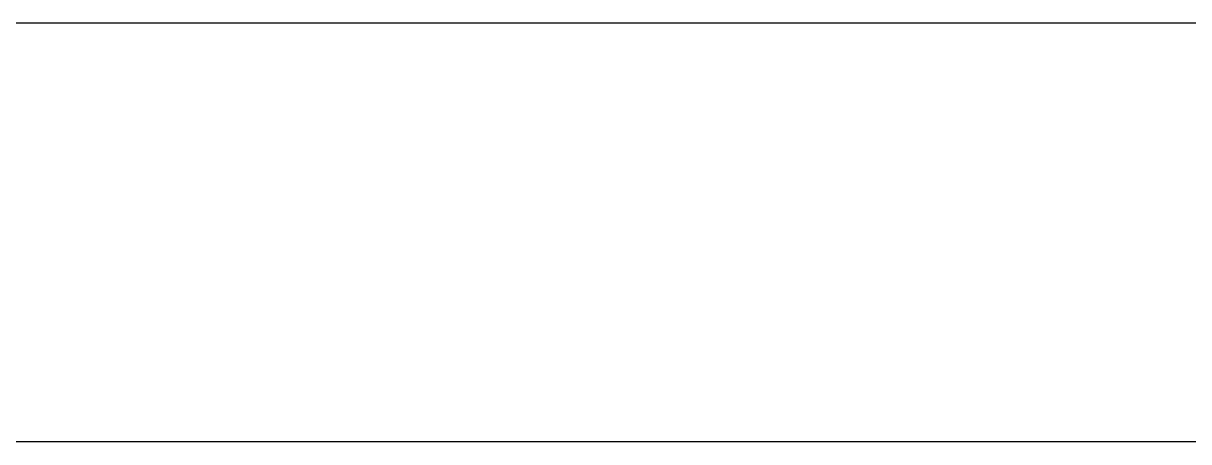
# Model space of a CAD drawing. Header units: millimetres. Extents: x -4122 to 5523, y -2094 to 2406.
# Drawn here: x 5176.6 to 5242, y -1358.3 to -1334.8 of the extents above; entities that cross this region are included whole.
import ezdxf

# ---------------------------------------------------------------- set-up
doc = ezdxf.new("R2010")
doc.units = ezdxf.units.MM
doc.header["$LTSCALE"] = 50
doc.layers.add('CARIMBO', color=7, linetype='Continuous')

msp = doc.modelspace()

# ---------------------------------------------------------------- linework, layer by layer
at = {"layer": 'CARIMBO', "color": 6}
for p, q in [((5475.436451831248, -1334.799427832582), (4625.436451831481, -1334.799427832582)), ((5475.436451831248, -1334.799427832582), (4625.436451831481, -1334.799427832582)), ((5475.436451782586, -1358.299427832641), (4625.436451782586, -1358.299427832641)), ((5475.436451782586, -1358.299427832641), (4625.436451782586, -1358.299427832641))]:
    msp.add_line(p, q, dxfattribs=at)

doc.saveas('drawing.dxf')
